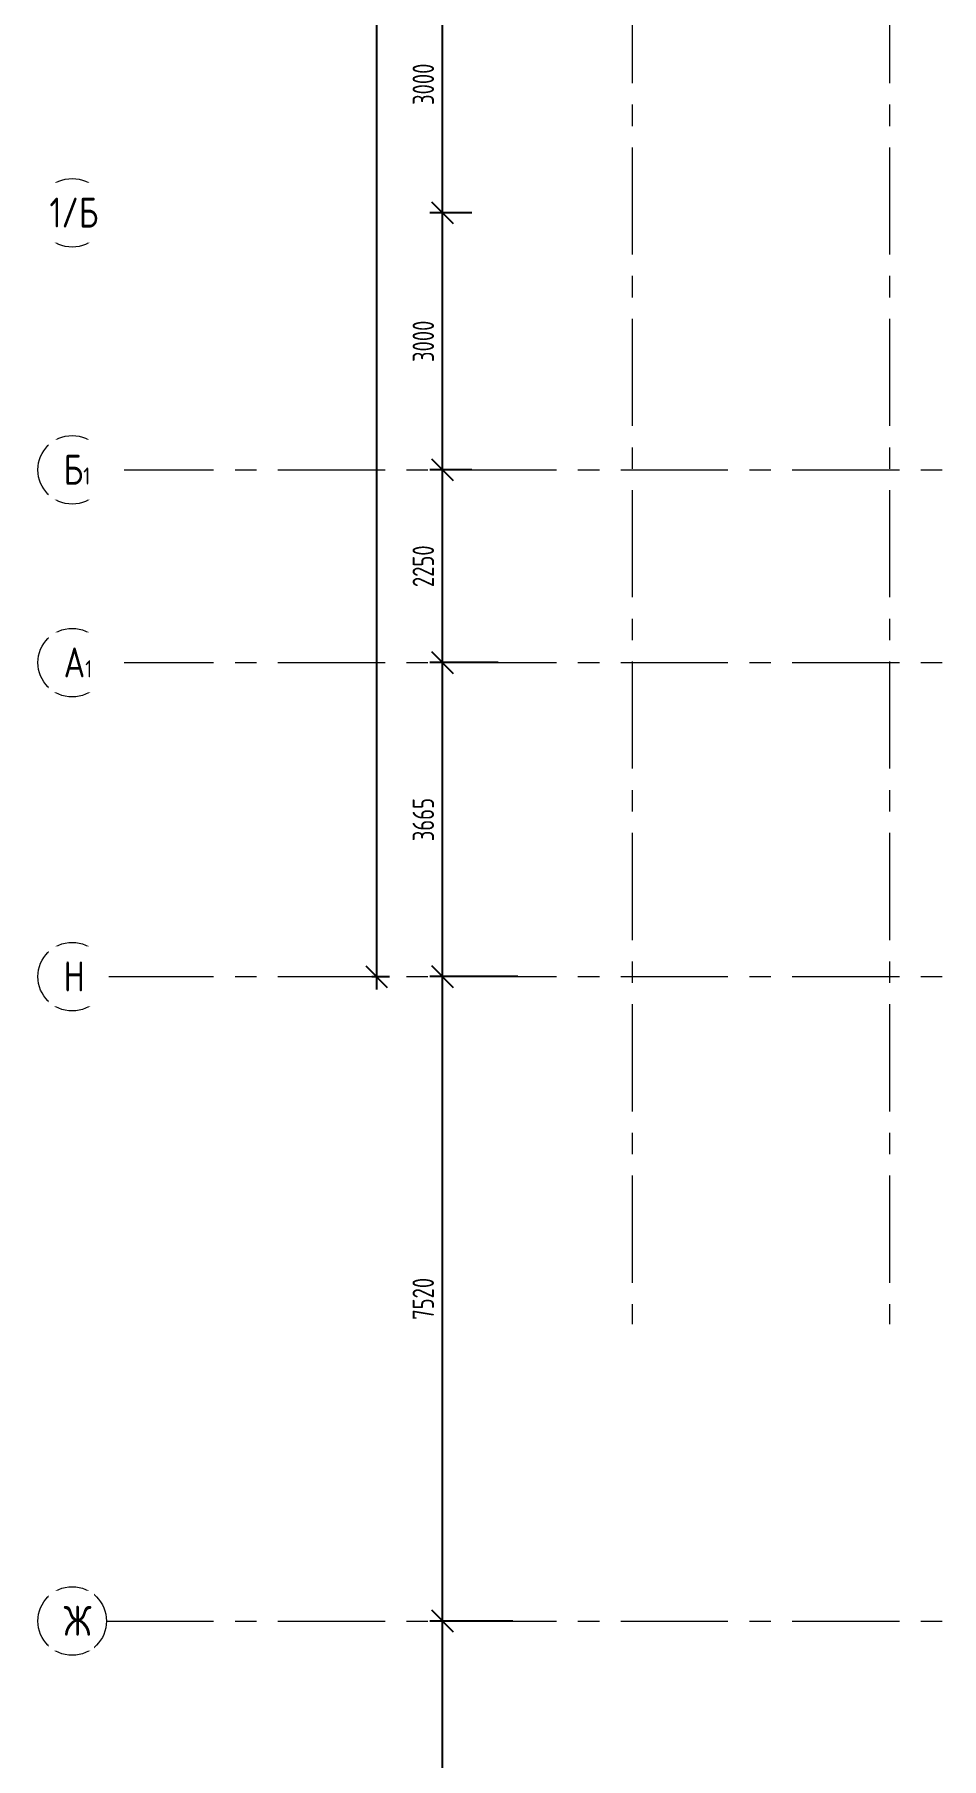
# Model space of a CAD drawing. Header units: millimetres. Extents: x -248073 to 8952771, y -150083 to 710860.
# Drawn here: x -13404 to -2823, y 18355 to 38476 of the extents above; entities that cross this region are included whole.
import ezdxf

# ---------------------------------------------------------------- set-up
doc = ezdxf.new("R2010")
doc.units = ezdxf.units.MM
doc.linetypes.add('CENTER', pattern=[2, 1.25, -0.25, 0.25, -0.25])
doc.layers.get('Defpoints').update_dxf_attribs({"color": 8})
doc.layers.add('АР_Оси', color=193, linetype='Continuous', lineweight=9)
doc.layers.add('АР_Оси размеры', color=164, linetype='Continuous', lineweight=9)
doc.styles.add('ГОСТ 2.304', font='', dxfattribs={"width": 0.7})
doc.styles.get('ГОСТ 2.304').set_extended_font_data('ISOCPEUR')
doc.dimstyles.new('СПДС', dxfattribs={"dimscale": 100, "dimtxt": 2.5, "dimasz": 2.5, "dimexe": 1.5, "dimexo": 0, "dimgap": 1, "dimtad": 1, "dimdec": 0, "dimrnd": 1, "dimtxsty": 'ГОСТ 2.304', "dimblk": 'OBLIQUE', "dimcen": 2.5, "dimdle": 1.5, "dimadec": 0, "dimazin": 2, "dimtfac": 0.75, "dimtdec": 0, "dimtmove": 1, "dimatfit": 3, "dimfxl": 1, "dimtolj": 1, "dimarcsym": 1})

# ---------------------------------------------------------------- blocks, each defined once
blk = doc.blocks.new('_Oblique')
at = {"color": 8, "linetype": 'ByBlock', "lineweight": -2}
blk.add_line((-0.5, -0.5), (0.5, 0.5), dxfattribs=at)
blk = doc.blocks.new('*D1006')
at = {"layer": 'Defpoints', "color": 0, "ltscale": 100, "transparency": 16777216}
for p in [(-8643, 19960), (-7825, 19960), (-8293, 15790)]:
    blk.add_point(p, dxfattribs=at)
at = {"layer": 'АР_Оси размеры', "color": 8, "lineweight": -2, "ltscale": 100, "transparency": 16777216}
for p, q in [((-7825, 19960), (-8793, 19960)), ((-8643, 15640), (-8643, 20110)), ((-8293, 15790), (-8793, 15790))]:
    blk.add_line(p, q, dxfattribs=at)
at = {"layer": 'АР_Оси размеры', "color": 8, "lineweight": -2, "ltscale": 100, "transparency": 16777216, "xscale": 250, "yscale": 250, "zscale": 250}
for p, rotation in [((-8643, 19960), 90), ((-8643, 15790), 270)]:
    blk.add_blockref('_Oblique', p, dxfattribs=dict(at, rotation=rotation))
at = {"layer": 'АР_Оси размеры', "color": 8, "ltscale": 100, "transparency": 16777216, "insert": (-8869, 17875), "char_height": 250, "attachment_point": 5, "rotation": 90, "style": 'ГОСТ 2.304'}
blk.add_mtext('\\A1;4170', dxfattribs=at)
blk = doc.blocks.new('*D1007')
at = {"layer": 'Defpoints', "color": 0, "ltscale": 100, "transparency": 16777216}
for p in [(-8643, 27480), (-7764, 27480), (-7825, 19960)]:
    blk.add_point(p, dxfattribs=at)
at = {"layer": 'АР_Оси размеры', "color": 8, "lineweight": -2, "ltscale": 100, "transparency": 16777216}
for p, q in [((-8643, 19810), (-8643, 27630)), ((-7764, 27480), (-8793, 27480)), ((-7825, 19960), (-8793, 19960))]:
    blk.add_line(p, q, dxfattribs=at)
at = {"layer": 'АР_Оси размеры', "color": 8, "lineweight": -2, "ltscale": 100, "transparency": 16777216, "xscale": 250, "yscale": 250, "zscale": 250}
for p, rotation in [((-8643, 27480), 90), ((-8643, 19960), 270)]:
    blk.add_blockref('_Oblique', p, dxfattribs=dict(at, rotation=rotation))
at = {"layer": 'АР_Оси размеры', "color": 8, "ltscale": 100, "transparency": 16777216, "insert": (-8869, 23720), "char_height": 250, "attachment_point": 5, "rotation": 90, "style": 'ГОСТ 2.304'}
blk.add_mtext('\\A1;7520', dxfattribs=at)
blk = doc.blocks.new('*D1008')
at = {"layer": 'Defpoints', "color": 0, "ltscale": 100, "transparency": 16777216}
for p in [(-8643, 31145), (-7994, 31145), (-7764, 27480)]:
    blk.add_point(p, dxfattribs=at)
at = {"layer": 'АР_Оси размеры', "color": 8, "lineweight": -2, "ltscale": 100, "transparency": 16777216}
for p, q in [((-8643, 27330), (-8643, 31295)), ((-7994, 31145), (-8793, 31145)), ((-7764, 27480), (-8793, 27480))]:
    blk.add_line(p, q, dxfattribs=at)
at = {"layer": 'АР_Оси размеры', "color": 8, "lineweight": -2, "ltscale": 100, "transparency": 16777216, "xscale": 250, "yscale": 250, "zscale": 250}
for p, rotation in [((-8643, 31145), 90), ((-8643, 27480), 270)]:
    blk.add_blockref('_Oblique', p, dxfattribs=dict(at, rotation=rotation))
at = {"layer": 'АР_Оси размеры', "color": 8, "ltscale": 100, "transparency": 16777216, "insert": (-8868, 29313), "char_height": 250, "attachment_point": 5, "rotation": 90, "style": 'ГОСТ 2.304'}
blk.add_mtext('\\A1;3665', dxfattribs=at)
blk = doc.blocks.new('*D976')
at = {"layer": 'Defpoints', "color": 0, "ltscale": 100, "transparency": 16777216}
for p in [(-8643, 33395), (-8301, 33395), (-7994, 31145)]:
    blk.add_point(p, dxfattribs=at)
at = {"layer": 'АР_Оси размеры', "color": 8, "lineweight": -2, "ltscale": 100, "transparency": 16777216}
for p, q in [((-8643, 30995), (-8643, 33545)), ((-8301, 33395), (-8793, 33395)), ((-7994, 31145), (-8793, 31145))]:
    blk.add_line(p, q, dxfattribs=at)
at = {"layer": 'АР_Оси размеры', "color": 8, "lineweight": -2, "ltscale": 100, "transparency": 16777216, "xscale": 250, "yscale": 250, "zscale": 250}
for p, rotation in [((-8643, 33395), 90), ((-8643, 31145), 270)]:
    blk.add_blockref('_Oblique', p, dxfattribs=dict(at, rotation=rotation))
at = {"layer": 'АР_Оси размеры', "color": 8, "ltscale": 100, "transparency": 16777216, "insert": (-8868, 32270), "char_height": 250, "attachment_point": 5, "rotation": 90, "style": 'ГОСТ 2.304'}
blk.add_mtext('\\A1;2250', dxfattribs=at)
blk = doc.blocks.new('*D977')
at = {"layer": 'Defpoints', "color": 0, "ltscale": 100, "transparency": 16777216}
for p in [(-8643, 36395), (-8301, 36395), (-8301, 33395)]:
    blk.add_point(p, dxfattribs=at)
at = {"layer": 'АР_Оси размеры', "color": 8, "lineweight": -2, "ltscale": 100, "transparency": 16777216}
for p, q in [((-8643, 33245), (-8643, 36545)), ((-8301, 36395), (-8793, 36395)), ((-8301, 33395), (-8793, 33395))]:
    blk.add_line(p, q, dxfattribs=at)
at = {"layer": 'АР_Оси размеры', "color": 8, "lineweight": -2, "ltscale": 100, "transparency": 16777216, "xscale": 250, "yscale": 250, "zscale": 250}
for p, rotation in [((-8643, 36395), 90), ((-8643, 33395), 270)]:
    blk.add_blockref('_Oblique', p, dxfattribs=dict(at, rotation=rotation))
at = {"layer": 'АР_Оси размеры', "color": 8, "ltscale": 100, "transparency": 16777216, "insert": (-8868, 34895), "char_height": 250, "attachment_point": 5, "rotation": 90, "style": 'ГОСТ 2.304'}
blk.add_mtext('\\A1;3000', dxfattribs=at)
blk = doc.blocks.new('*D978')
at = {"layer": 'Defpoints', "color": 0, "ltscale": 100, "transparency": 16777216}
for p in [(-8643, 39395), (-8134, 39395), (-8301, 36395)]:
    blk.add_point(p, dxfattribs=at)
at = {"layer": 'АР_Оси размеры', "color": 8, "lineweight": -2, "ltscale": 100, "transparency": 16777216}
for p, q in [((-8643, 36245), (-8643, 39545)), ((-8134, 39395), (-8793, 39395)), ((-8301, 36395), (-8793, 36395))]:
    blk.add_line(p, q, dxfattribs=at)
at = {"layer": 'АР_Оси размеры', "color": 8, "lineweight": -2, "ltscale": 100, "transparency": 16777216, "xscale": 250, "yscale": 250, "zscale": 250}
for p, rotation in [((-8643, 39395), 90), ((-8643, 36395), 270)]:
    blk.add_blockref('_Oblique', p, dxfattribs=dict(at, rotation=rotation))
at = {"layer": 'АР_Оси размеры', "color": 8, "ltscale": 100, "transparency": 16777216, "insert": (-8868, 37895), "char_height": 250, "attachment_point": 5, "rotation": 90, "style": 'ГОСТ 2.304'}
blk.add_mtext('\\A1;3000', dxfattribs=at)
blk = doc.blocks.new('*D989')
at = {"layer": 'Defpoints', "color": 0, "ltscale": 100, "transparency": 16777216}
for p in [(-9469, 75395), (-9469, 27480), (-9413, 27480)]:
    blk.add_point(p, dxfattribs=at)
at = {"layer": 'АР_Оси размеры', "color": 8, "lineweight": -2, "ltscale": 100, "transparency": 16777216}
for p, q in [((-9413, 75545), (-9413, 27330)), ((-9469, 75395), (-9263, 75395)), ((-9469, 27480), (-9263, 27480))]:
    blk.add_line(p, q, dxfattribs=at)
at = {"layer": 'АР_Оси размеры', "color": 8, "lineweight": -2, "ltscale": 100, "transparency": 16777216, "xscale": 250, "yscale": 250, "zscale": 250}
for p, rotation in [((-9413, 75395), 90), ((-9413, 27480), 270)]:
    blk.add_blockref('_Oblique', p, dxfattribs=dict(at, rotation=rotation))
at = {"layer": 'АР_Оси размеры', "color": 8, "ltscale": 100, "transparency": 16777216, "insert": (-9640, 51438), "char_height": 250, "attachment_point": 5, "rotation": 90, "style": 'ГОСТ 2.304'}
blk.add_mtext('\\A1;47915', dxfattribs=at)

msp = doc.modelspace()

# ---------------------------------------------------------------- linework, layer by layer
at = {"layer": 'АР_Оси', "color": 8, "linetype": 'CENTER', "ltscale": 1000}
for p, q in [((-6430.06, 79157.47), (-6430.06, 23425.12)), ((-3430.06, 79157.47), (-3430.06, 23425.12)), ((-12563.76, 33395), (70614.65, 33395)), ((-12563.76, 31145), (70614.65, 31145)), ((-12563.76, 27480), (71033.41, 27480)), ((-12563.76, 19960), (71033.41, 19960))]:
    msp.add_line(p, q, dxfattribs=at)
at = {"layer": 'АР_Оси', "color": 8, "ltscale": 0.5}
for centre in [(-12963.76, 36395), (-12963.76, 33395), (-12963.76, 31145), (-12963.76, 27480), (-12963.76, 19960)]:
    msp.add_circle(centre, 400, dxfattribs=at)

# ---------------------------------------------------------------- dimensions: what is measured, and where the dimension line sits
at = {"layer": 'АР_Оси размеры', "color": 8, "ltscale": 100}
for base, p1, p2, picture, middle in [((-9413.31, 27480), (-9469.12, 75395), (-9469.12, 27480), '*D989', (-9639.92, 51437.5)), ((-8642.74, 39395), (-8300.81, 36395), (-8133.84, 39395), '*D978', (-8867.74, 37895)), ((-8642.74, 36395), (-8300.81, 33395), (-8300.81, 36395), '*D977', (-8867.74, 34895)), ((-8642.74, 33395), (-7993.88, 31145), (-8300.81, 33395), '*D976', (-8867.74, 32270)), ((-8642.74, 31145), (-7764.02, 27480), (-7993.88, 31145), '*D1008', (-8867.74, 29312.5)), ((-8642.74, 27480), (-7824.92, 19960), (-7764.02, 27480), '*D1007', (-8869.35, 23720)), ((-8642.74, 19960), (-8292.91, 15790), (-7824.92, 19960), '*D1006', (-8869.35, 17875))]:
    dim = msp.add_linear_dim(base=base, p1=p1, p2=p2, angle=90, dimstyle='СПДС', override={"dimclrd": 8, "dimclre": 8, "dimclrt": 8}, dxfattribs=at)
    dim.commit()
    dim.dimension.update_dxf_attribs({"geometry": picture, "text_midpoint": middle})

# ---------------------------------------------------------------- next in the draw order: texts
at = {"layer": 'АР_Оси', "color": 8, "char_height": 350, "attachment_point": 1, "line_spacing_factor": 1.149209, "style": 'ГОСТ 2.304', "bg_fill": 2}
for s, insert, width in [('{\\W0.8;1/Б}', (-13228.53, 36572.78), 528.8202), ('{\\W0.8;Б\\H0.57143x;1}', (-13063.58, 33572.78), 528.8202), ('{\\W0.8;А\\H0.57143x;1}', (-13063.58, 31322.78), 528.8202), ('{\\W0.8;Ж}', (-13063.58, 20137.78), 178.2056)]:
    msp.add_mtext(s, dxfattribs=dict(at, insert=insert, width=width))
at = {"layer": 'АР_Оси', "color": 8, "insert": (-13063.58, 27657.78), "char_height": 350, "attachment_point": 1, "line_spacing_factor": 1.149209, "style": 'ГОСТ 2.304', "bg_fill": 2}
msp.add_mtext('{\\W0.8;Н}', dxfattribs=at)

doc.saveas('drawing.dxf')
